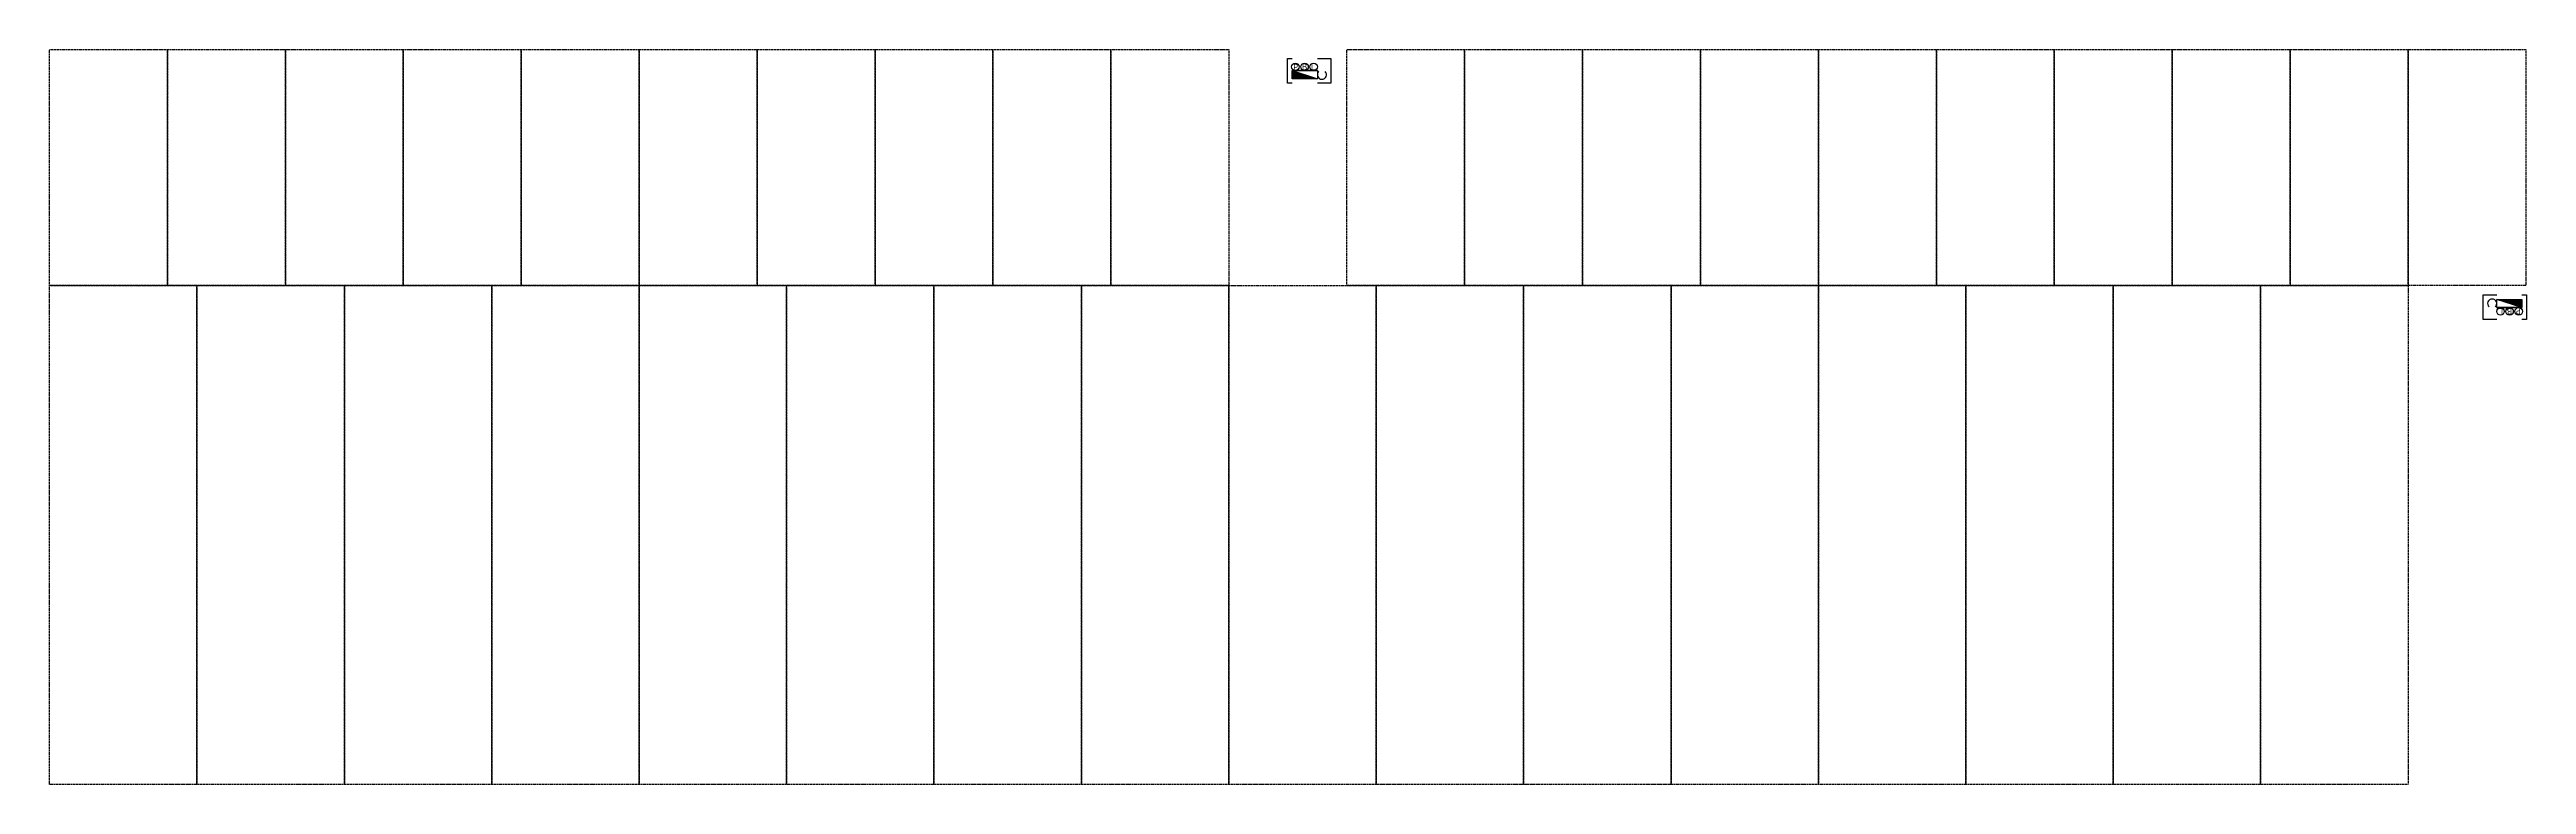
# Model space of a CAD drawing. Header units: millimetres. Extents: x 367092 to 767578, y 396038 to 811791.
# Drawn here: x 556794 to 560056, y 594019 to 594987 of the extents above; entities that cross this region are included whole.
import ezdxf
from ezdxf.enums import TextEntityAlignment as Align

# ---------------------------------------------------------------- set-up
doc = ezdxf.new("R2010")
doc.units = ezdxf.units.MM
doc.header["$LTSCALE"] = 100
doc.header["$MEASUREMENT"] = 0
for name, pattern in [('-HID', [2.5, 1.5, -1]), ('HIDDEN', [9.525, 6.35, -3.175]), ('HIDDEN2', [0.1875, 0.125, -0.0625])]:
    doc.linetypes.add(name, pattern=pattern)
doc.layers.get('0').update_dxf_attribs({"linetype": 'CONTINUOUS'})
for name, color, linetype in [('ELE9', 9, 'CONTINUOUS'), ('IHC', 3, 'CONTINUOUS'), ('polesign', 7, 'HIDDEN2')]:
    doc.layers.add(name, color=color, linetype=linetype)
doc.styles.add('MAP_맑은고딕', font='malgun_0.ttf')

# ---------------------------------------------------------------- blocks, each defined once
blk = doc.blocks.new('소화전(H)')
at = {"layer": 'IHC'}
h = blk.add_hatch(color=3, dxfattribs=at)
h.dxf.hatch_style = 1
h.paths.add_polyline_path([(-2.78, 0), (2.78, -1.8), (2.78, 0)])
at = {"linetype": 'HIDDEN', "ltscale": 0.2}
for points in [[(-2.78, -4.44), (-5.75, -4.44), (-5.75, 1), (-2.78, 1)], [(2.78, 1), (3.78, 1), (3.78, -4.44), (2.78, -4.44)]]:
    blk.add_lwpolyline(points, dxfattribs=at)
at = {"layer": 'IHC', "color": 3}
for p, q in [((2.78, -1.8), (-2.78, 0)), ((-2.78, -1.8), (2.78, -1.8))]:
    blk.add_line(p, q, dxfattribs=at)
blk.add_lwpolyline([(2.78, -1.8), (-2.78, -1.8), (-2.78, 0), (2.78, 0)], close=True, dxfattribs=at)
for centre in [(-1.95, -2.63), (0.05, -2.63), (2.08, -2.63)]:
    blk.add_circle(centre, 0.83, dxfattribs=at)
blk.add_arc((-3.78, -0.9), 1, 313.176, 226.824, dxfattribs=at)
at = {"layer": 'IHC', "color": 2, "style": 'MAP_맑은고딕'}
for s, p in [('L', (-1.84, -2.62)), ('B', (0.06, -2.62)), ('P', (2, -2.58))]:
    blk.add_text(s, height=1.38, rotation=180, dxfattribs=at).set_placement(p, align=Align.MIDDLE_CENTER)
blk = doc.blocks.new('A$C5041cb64')
at = {"xscale": 100, "yscale": 100, "zscale": 100, "rotation": 180}
blk.add_blockref('소화전(H)', (-353083, 120577), dxfattribs=at)
at = {"xscale": 100, "yscale": 100, "zscale": 100}
blk.add_blockref('소화전(H)', (-326525, 115712), dxfattribs=at)
blk = doc.blocks.new('sdafewf')
at = {"layer": 'ELE9', "color": 253, "linetype": '-HID', "ltscale": 0.1}
for points in [[(161651, 82383), (164251, 82383), (164251, 77183), (161651, 77183)], [(164251, 82383), (166851, 82383), (166851, 77183), (164251, 77183)], [(166851, 82383), (169451, 82383), (169451, 77183), (166851, 77183)], [(169451, 82383), (172051, 82383), (172051, 77183), (169451, 77183)], [(172051, 82383), (174651, 82383), (174651, 77183), (172051, 77183)], [(174651, 82383), (177251, 82383), (177251, 77183), (174651, 77183)], [(177251, 82383), (179851, 82383), (179851, 77183), (177251, 77183)], [(179851, 82383), (182451, 82383), (182451, 77183), (179851, 77183)], [(182451, 82383), (185051, 82383), (185051, 77183), (182451, 77183)], [(185051, 82383), (187651, 82383), (187651, 77183), (185051, 77183)], [(190251, 82383), (192851, 82383), (192851, 77183), (190251, 77183)], [(192851, 82383), (195451, 82383), (195451, 77183), (192851, 77183)], [(195451, 82383), (198051, 82383), (198051, 77183), (195451, 77183)], [(198051, 82383), (200651, 82383), (200651, 77183), (198051, 77183)], [(200651, 82383), (203251, 82383), (203251, 77183), (200651, 77183)], [(203251, 82383), (205851, 82383), (205851, 77183), (203251, 77183)], [(205851, 82383), (208451, 82383), (208451, 77183), (205851, 77183)], [(208451, 82383), (211051, 82383), (211051, 77183), (208451, 77183)], [(211051, 82383), (213651, 82383), (213651, 77183), (211051, 77183)], [(213651, 82383), (216251, 82383), (216251, 77183), (213651, 77183)], [(161651, 77183), (164901, 77183), (164901, 66183), (161651, 66183)], [(164901, 77183), (168151, 77183), (168151, 66183), (164901, 66183)], [(168151, 77183), (171401, 77183), (171401, 66183), (168151, 66183)], [(171401, 77183), (174651, 77183), (174651, 66183), (171401, 66183)], [(174651, 77183), (177901, 77183), (177901, 66183), (174651, 66183)], [(177901, 77183), (181151, 77183), (181151, 66183), (177901, 66183)], [(181151, 77183), (184401, 77183), (184401, 66183), (181151, 66183)], [(184401, 77183), (187651, 77183), (187651, 66183), (184401, 66183)], [(187651, 77183), (190901, 77183), (190901, 66183), (187651, 66183)], [(190901, 77183), (194151, 77183), (194151, 66183), (190901, 66183)], [(194151, 77183), (197401, 77183), (197401, 66183), (194151, 66183)], [(197401, 77183), (200651, 77183), (200651, 66183), (197401, 66183)], [(200651, 77183), (203901, 77183), (203901, 66183), (200651, 66183)], [(203901, 77183), (207151, 77183), (207151, 66183), (203901, 66183)], [(207151, 77183), (210401, 77183), (210401, 66183), (207151, 66183)], [(210401, 77183), (213651, 77183), (213651, 66183), (210401, 66183)]]:
    blk.add_lwpolyline(points, close=True, dxfattribs=at)
at = {"color": 253, "linetype": '-HID', "ltscale": 0.1}
blk.add_blockref('A$C5041cb64', (542409, -38838), dxfattribs=at)

msp = doc.modelspace()

# ---------------------------------------------------------------- block references
at = {"layer": 'polesign', "xscale": 0.05973333333333333, "yscale": 0.05973333333333333, "zscale": 0.05973333333333333}
msp.add_blockref('sdafewf', (547137.7, 590065.5), dxfattribs=at)

doc.saveas('drawing.dxf')
